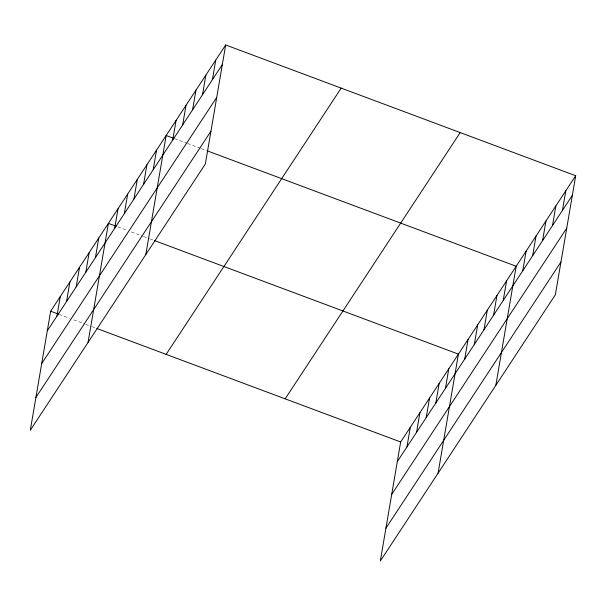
<?xml version="1.0" encoding="UTF-8"?>
<svg xmlns="http://www.w3.org/2000/svg" width="606" height="606" viewBox="0 0 606 606"><rect width="100%" height="100%" fill="white"/><g stroke="black" fill="none" stroke-linecap="round" stroke-linejoin="round"><path stroke-width="0.45" stroke-dasharray="3.03 2.27" d="M174.725 138.691L186.709 143.167M187.565 143.486L200.397 148.281M201.253 148.599L206.381 150.523M117.822 226.879L127.23 230.394M131.51 231.992L142.637 236.143M143.486 236.461L149.477 238.703M150.333 239.022L152.901 239.984M59.206 314.416L69.47 318.256M73.75 319.854L84.87 324.005M85.726 324.331L90.862 326.248M91.718 326.566L95.142 327.846"/><path stroke-width="0.91" d="M225.682 44.973L50.646 311.219L30.3 430.268L205.336 164.014L225.682 44.973L575.7 175.732L555.354 294.781L380.318 561.027L400.664 441.986L575.7 175.732M56.926 316.173L60.274 296.576M66.554 301.53L69.902 281.934M76.182 286.888L79.53 267.291M85.81 272.245L89.158 252.649M95.43 257.603L98.786 238.006M88.059 342.398L108.413 223.356L116.11 226.235M114.685 228.31L118.034 208.714M124.313 213.668L127.661 194.071M133.941 199.026L137.289 179.429M143.569 184.383L146.917 164.787M153.197 169.733L156.545 150.136M145.826 254.535L166.173 135.494L173.869 138.373M172.74 140.001L176.088 120.405M182.656 124.919L186.012 105.323M192.579 109.83L195.927 90.233M202.495 94.741L205.843 75.144M212.418 79.651L215.766 60.055M406.944 446.94L410.292 427.344M416.572 432.298L419.92 412.701M426.2 417.655L429.548 398.059M435.82 403.013L439.176 383.416M445.448 388.363L448.796 368.766M438.077 473.165L458.424 354.124L154.613 240.62M464.704 359.078L468.052 339.481M474.331 344.435L477.679 324.839M483.959 329.793L487.307 310.196M493.587 315.143L496.935 295.546M503.215 300.5L506.563 280.904M495.837 385.302L516.191 266.261L207.237 150.841M522.758 270.768L526.106 251.172M532.674 255.679L536.022 236.082M542.597 240.597L545.945 221.001M552.513 225.508L555.861 205.911M562.429 210.418L565.784 190.822M47.298 330.815L222.334 64.569M41.693 363.638L216.721 97.384M35.913 397.445L210.941 131.191M166.15 354.374L341.186 88.12M285.161 398.839L460.196 132.585M397.316 461.583L572.352 195.329M391.703 494.405L566.739 228.151M385.924 528.212L560.959 261.959M50.646 311.219L58.35 314.097M96.854 328.482L400.664 441.986"/></g></svg>
